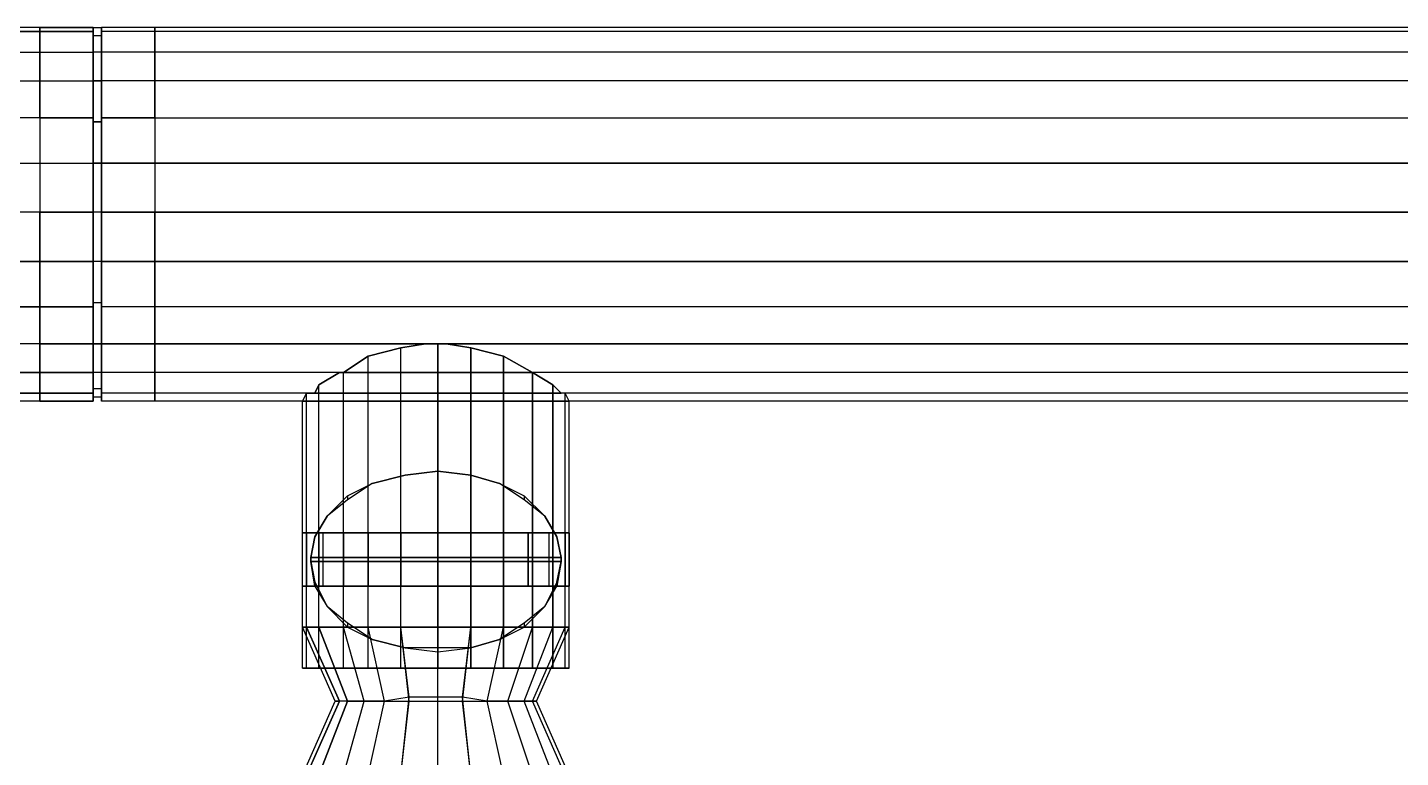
# Model space of a CAD drawing. Header units: metres. Extents: x 114 to 218, y 8 to 180.
# Drawn here: x 154.44 to 159.58, y 155.19 to 157.92 of the extents above; entities that cross this region are included whole.
import ezdxf

# ---------------------------------------------------------------- set-up
doc = ezdxf.new("R2010")
doc.units = ezdxf.units.M
doc.header["$MEASUREMENT"] = 0
for name, color, linetype in [('M-SA2S-Conn', 7, 'Continuous'), ('M-SA2S-Damp', 7, 'Continuous'), ('M-SA2S-Flex', 7, 'Continuous'), ('M-SA2S-Round', 7, 'Continuous')]:
    doc.layers.add(name, color=color, linetype=linetype)

msp = doc.modelspace()

# ---------------------------------------------------------------- linework, layer by layer
at = {"layer": 'M-SA2S-Conn', "color": 5, "true_color": 0x0000ff}
for points in [[(154.4838, 157.919), (154.4838, 157.9036), (154.6837, 157.9036)], [(154.4838, 157.9036), (154.4838, 157.919), (154.6837, 157.919)], [(154.4838, 157.919), (154.4838, 157.919)], [(154.6837, 157.9036), (154.6837, 157.8267), (154.6837, 157.7191), (154.6837, 157.5806), (154.6837, 157.4114), (154.6837, 157.2268), (154.6837, 157.0423), (154.6837, 156.8731), (154.6837, 156.7346), (154.6837, 156.627), (154.6837, 156.55), (154.6837, 156.5193), (154.6837, 156.55), (154.6837, 156.627), (154.6837, 156.7346), (154.6837, 156.8731), (154.6837, 157.0423), (154.6837, 157.2268), (154.6837, 157.4114), (154.6837, 157.5806), (154.6837, 157.7191), (154.6837, 157.8267), (154.6837, 157.9036), (154.6837, 157.919), (154.6837, 157.9036)], [(154.7145, 157.919), (154.7145, 157.8882), (154.6837, 157.8882), (154.6837, 157.919), (154.7145, 157.919)], [(154.6837, 157.919), (154.6837, 157.8882)], [(154.6837, 157.919), (154.6837, 157.919)], [(154.6837, 157.919), (154.6837, 157.919)], [(154.9144, 157.919), (154.9144, 157.9036), (154.7145, 157.9036), (154.7145, 157.919)], [(154.9144, 157.9036), (154.9144, 157.919), (154.7145, 157.919), (154.7145, 157.9036)], [(154.7145, 157.919), (154.7145, 157.8882), (154.7145, 157.8267), (154.7145, 157.7191), (154.7145, 157.5652), (154.7145, 157.4114), (154.7145, 157.2268), (154.7145, 157.0423), (154.7145, 156.8884), (154.7145, 156.7346), (154.7145, 156.627)], [(154.7145, 157.919), (154.7145, 157.919)], [(154.7145, 157.919), (154.7145, 157.919)], [(154.9144, 157.919), (154.9144, 157.919)], [(154.4838, 157.9036), (154.4838, 157.8267), (154.6837, 157.8267)], [(154.4838, 157.8267), (154.4838, 157.9036), (154.6837, 157.9036)], [(154.4838, 157.9036), (154.4838, 157.9036)], [(154.4838, 157.9036), (154.4838, 157.9036)], [(154.6837, 157.9036), (154.6837, 157.9036)], [(154.6837, 157.9036), (154.6837, 157.9036)], [(154.7145, 157.8882), (154.7145, 157.8267), (154.6837, 157.8267), (154.6837, 157.8882)], [(154.7145, 157.8882), (154.6837, 157.8882), (154.6837, 157.8267)], [(154.6837, 157.8882), (154.6837, 157.8882)], [(154.6837, 157.8882), (154.6837, 157.8882)], [(154.9144, 157.9036), (154.9144, 157.8267), (154.7145, 157.8267), (154.7145, 157.9036)], [(154.9144, 157.8267), (154.9144, 157.9036), (154.7145, 157.9036), (154.7145, 157.8267)], [(154.7145, 157.9036), (154.7145, 157.9036)], [(154.7145, 157.9036), (154.7145, 157.9036)], [(154.7145, 157.8882), (154.7145, 157.8882)], [(154.7145, 157.8882), (154.7145, 157.8882)], [(154.9144, 157.9036), (154.9144, 157.9036)], [(154.9144, 157.9036), (154.9144, 157.9036)], [(154.4838, 157.8267), (154.4838, 157.7191), (154.6837, 157.7191)], [(154.4838, 157.7191), (154.4838, 157.8267), (154.6837, 157.8267)], [(154.4838, 157.8267), (154.4838, 157.8267)], [(154.4838, 157.8267), (154.4838, 157.8267)], [(154.7145, 157.8267), (154.7145, 157.7191), (154.6837, 157.7191), (154.6837, 157.8267)], [(154.7145, 157.8267), (154.6837, 157.8267), (154.6837, 157.7191), (154.7145, 157.7191)], [(154.6837, 157.8267), (154.6837, 157.8267)], [(154.6837, 157.8267), (154.6837, 157.8267)], [(154.6837, 157.8267), (154.6837, 157.8267)], [(154.6837, 157.8267), (154.6837, 157.8267)], [(154.9144, 157.8267), (154.9144, 157.7191), (154.7145, 157.7191), (154.7145, 157.8267)], [(154.9144, 157.7191), (154.9144, 157.8267), (154.7145, 157.8267), (154.7145, 157.7191)], [(154.7145, 157.8267), (154.7145, 157.8267)], [(154.7145, 157.8267), (154.7145, 157.8267)], [(154.7145, 157.8267), (154.7145, 157.8267)], [(154.7145, 157.8267), (154.7145, 157.8267)], [(154.9144, 157.8267), (154.9144, 157.8267)], [(154.9144, 157.8267), (154.9144, 157.8267)], [(154.4838, 157.7191), (154.4838, 157.5806), (154.6837, 157.5806)], [(154.6837, 157.5806), (154.4838, 157.5806), (154.4838, 157.7191), (154.6837, 157.7191)], [(154.4838, 157.7191), (154.4838, 157.7191)], [(154.4838, 157.7191), (154.4838, 157.7191)], [(154.7145, 157.7191), (154.7145, 157.5652), (154.6837, 157.5652), (154.6837, 157.7191)], [(154.6837, 157.4114), (154.6837, 157.5652), (154.6837, 157.7191)], [(154.6837, 157.7191), (154.6837, 157.7191)], [(154.6837, 157.7191), (154.6837, 157.7191)], [(154.6837, 157.7191), (154.6837, 157.7191)], [(154.6837, 157.7191), (154.6837, 157.7191)], [(154.9144, 157.7191), (154.9144, 157.5806), (154.7145, 157.5806), (154.7145, 157.7191)], [(154.9144, 157.5806), (154.9144, 157.7191), (154.7145, 157.7191), (154.7145, 157.5806), (154.9144, 157.5806)], [(154.7145, 157.7191), (154.7145, 157.7191)], [(154.7145, 157.7191), (154.7145, 157.7191)], [(154.7145, 157.7191), (154.7145, 157.7191)], [(154.7145, 157.7191), (154.7145, 157.7191)], [(154.9144, 157.7191), (154.9144, 157.7191)], [(154.9144, 157.7191), (154.9144, 157.7191)], [(154.4838, 157.5806), (154.4838, 157.4114), (154.4838, 157.2268)], [(154.4838, 157.5806), (154.4838, 157.4114), (154.6837, 157.4114)], [(154.4838, 157.5806), (154.4838, 157.5806)], [(154.4838, 157.5806), (154.4838, 157.5806)], [(154.6837, 157.5806), (154.6837, 157.5806)], [(154.6837, 157.5806), (154.6837, 157.5806)], [(154.6837, 157.4114), (154.6837, 157.5652)], [(154.6837, 157.5652), (154.7145, 157.5652)], [(154.6837, 157.5652), (154.6837, 157.5652)], [(154.6837, 157.5652), (154.6837, 157.5652)], [(154.9144, 157.5806), (154.9144, 157.4114), (154.7145, 157.4114), (154.7145, 157.5806)], [(154.7145, 157.0423), (154.7145, 157.2268), (154.7145, 157.4114), (154.7145, 157.5806)], [(154.7145, 157.5806), (154.7145, 157.5806)], [(154.7145, 157.5806), (154.7145, 157.5806)], [(154.7145, 157.5652), (154.7145, 157.4114)], [(154.7145, 157.5652), (154.7145, 157.5652)], [(154.7145, 157.5652), (154.7145, 157.5652)], [(154.9144, 157.5806), (154.9144, 157.4114), (154.9144, 157.2268)], [(154.9144, 157.5806), (154.9144, 157.5806)], [(154.9144, 157.5806), (154.9144, 157.5806)], [(154.4838, 157.4114), (154.6837, 157.4114)], [(154.4838, 157.4114), (154.4838, 157.2268), (154.6837, 157.2268)], [(154.4838, 157.4114), (154.4838, 157.4114)], [(154.4838, 157.4114), (154.4838, 157.4114)], [(154.7145, 157.4114), (154.7145, 157.2268), (154.6837, 157.2268), (154.6837, 157.4114), (154.7145, 157.4114)], [(154.7145, 157.4114), (154.6837, 157.4114), (154.6837, 157.2268)], [(154.6837, 157.4114), (154.6837, 157.4114)], [(154.6837, 157.4114), (154.6837, 157.4114)], [(154.6837, 157.4114), (154.6837, 157.4114)], [(154.6837, 157.4114), (154.6837, 157.4114)], [(154.9144, 157.4114), (154.7145, 157.4114)], [(154.9144, 157.4114), (154.9144, 157.2268), (154.7145, 157.2268), (154.7145, 157.4114)], [(154.7145, 157.4114), (154.7145, 157.4114)], [(154.7145, 157.4114), (154.7145, 157.4114)], [(154.7145, 157.4114), (154.7145, 157.4114)], [(154.7145, 157.4114), (154.7145, 157.4114)], [(154.9144, 157.4114), (154.9144, 157.4114)], [(154.9144, 157.4114), (154.9144, 157.4114)], [(154.4838, 157.0423), (154.4838, 157.2268), (154.6837, 157.2268)], [(154.4838, 157.2268), (154.4838, 157.0423), (154.6837, 157.0423)], [(154.4838, 157.2268), (154.4838, 157.2268)], [(154.4838, 157.2268), (154.4838, 157.2268)], [(154.7145, 157.2268), (154.7145, 157.0423), (154.6837, 157.0423), (154.6837, 157.2268)], [(154.7145, 157.2268), (154.6837, 157.2268), (154.6837, 157.0423)], [(154.6837, 157.2268), (154.6837, 157.2268)], [(154.6837, 157.2268), (154.6837, 157.2268)], [(154.6837, 157.2268), (154.6837, 157.2268)], [(154.6837, 157.2268), (154.6837, 157.2268)], [(154.9144, 157.0423), (154.9144, 157.2268), (154.7145, 157.2268)], [(154.9144, 157.2268), (154.9144, 157.0423), (154.7145, 157.0423), (154.7145, 157.2268)], [(154.7145, 157.2268), (154.7145, 157.2268)], [(154.7145, 157.2268), (154.7145, 157.2268)], [(154.7145, 157.2268), (154.7145, 157.2268)], [(154.7145, 157.2268), (154.7145, 157.2268)], [(154.9144, 157.2268), (154.9144, 157.2268)], [(154.9144, 157.2268), (154.9144, 157.2268)], [(154.4838, 156.8731), (154.4838, 157.0423), (154.6837, 157.0423)], [(154.4838, 157.0423), (154.4838, 156.8731), (154.6837, 156.8731)], [(154.4838, 157.0423), (154.4838, 157.0423)], [(154.4838, 157.0423), (154.4838, 157.0423)], [(154.7145, 157.0423), (154.7145, 156.8884), (154.6837, 156.8884), (154.6837, 157.0423)], [(154.7145, 157.0423), (154.6837, 157.0423), (154.6837, 156.8884)], [(154.6837, 157.0423), (154.6837, 157.0423)], [(154.6837, 157.0423), (154.6837, 157.0423)], [(154.6837, 157.0423), (154.6837, 157.0423)], [(154.6837, 157.0423), (154.6837, 157.0423)], [(154.9144, 156.8731), (154.9144, 157.0423), (154.7145, 157.0423), (154.7145, 156.8731)], [(154.9144, 157.0423), (154.9144, 156.8731), (154.7145, 156.8731), (154.7145, 157.0423)], [(154.7145, 157.0423), (154.7145, 157.0423)], [(154.7145, 157.0423), (154.7145, 157.0423)], [(154.7145, 157.0423), (154.7145, 157.0423)], [(154.7145, 157.0423), (154.7145, 157.0423)], [(154.9144, 157.0423), (154.9144, 157.0423)], [(154.9144, 157.0423), (154.9144, 157.0423)], [(154.6837, 156.7346), (154.6837, 156.8884)], [(154.7145, 156.8884), (154.6837, 156.8884), (154.6837, 156.7346)], [(154.6837, 156.8884), (154.6837, 156.8884)], [(154.6837, 156.8884), (154.6837, 156.8884)], [(154.7145, 156.8884), (154.7145, 156.7346)], [(154.7145, 156.8884), (154.7145, 156.8884)], [(154.7145, 156.8884), (154.7145, 156.8884)], [(154.4838, 156.7346), (154.4838, 156.8731), (154.6837, 156.8731)], [(154.4838, 156.8731), (154.4838, 156.7346), (154.6837, 156.7346)], [(154.4838, 156.8731), (154.4838, 156.8731)], [(154.4838, 156.8731), (154.4838, 156.8731)], [(154.6837, 156.8731), (154.6837, 156.8731)], [(154.6837, 156.8731), (154.6837, 156.8731)], [(154.9144, 156.7346), (154.9144, 156.8731), (154.7145, 156.8731), (154.7145, 156.7346)], [(154.9144, 156.8731), (154.9144, 156.7346), (154.7145, 156.7346), (154.7145, 156.8731)], [(154.7145, 156.8731), (154.7145, 156.8731)], [(154.7145, 156.8731), (154.7145, 156.8731)], [(154.9144, 156.8731), (154.9144, 156.8731)], [(154.9144, 156.8731), (154.9144, 156.8731)], [(154.4838, 156.627), (154.4838, 156.7346), (154.6837, 156.7346)], [(154.4838, 156.7346), (154.4838, 156.627), (154.6837, 156.627)], [(154.4838, 156.7346), (154.4838, 156.7346)], [(154.4838, 156.7346), (154.4838, 156.7346)], [(154.7145, 156.7346), (154.7145, 156.627), (154.6837, 156.627), (154.6837, 156.7346), (154.7145, 156.7346)], [(154.7145, 156.7346), (154.6837, 156.7346), (154.6837, 156.627)], [(154.6837, 156.7346), (154.6837, 156.7346)], [(154.6837, 156.7346), (154.6837, 156.7346)], [(154.6837, 156.7346), (154.6837, 156.7346)], [(154.6837, 156.7346), (154.6837, 156.7346)], [(154.9144, 156.627), (154.9144, 156.7346), (154.7145, 156.7346), (154.7145, 156.627)], [(154.9144, 156.7346), (154.9144, 156.627), (154.7145, 156.627), (154.7145, 156.7346)], [(154.7145, 156.7346), (154.7145, 156.7346)], [(154.7145, 156.7346), (154.7145, 156.7346)], [(154.7145, 156.7346), (154.7145, 156.7346)], [(154.7145, 156.7346), (154.7145, 156.7346)], [(154.9144, 156.7346), (154.9144, 156.7346)], [(154.9144, 156.7346), (154.9144, 156.7346)], [(154.4838, 156.55), (154.4838, 156.627), (154.6837, 156.627)], [(154.4838, 156.627), (154.4838, 156.55), (154.6837, 156.55)], [(154.4838, 156.627), (154.4838, 156.627)], [(154.4838, 156.627), (154.4838, 156.627)], [(154.7145, 156.627), (154.7145, 156.5654), (154.6837, 156.5654), (154.6837, 156.627)], [(154.7145, 156.5654), (154.7145, 156.627), (154.6837, 156.627), (154.6837, 156.5654)], [(154.6837, 156.627), (154.6837, 156.627)], [(154.6837, 156.627), (154.6837, 156.627)], [(154.6837, 156.627), (154.6837, 156.627)], [(154.6837, 156.627), (154.6837, 156.627)], [(154.9144, 156.55), (154.9144, 156.627), (154.7145, 156.627), (154.7145, 156.55)], [(154.9144, 156.627), (154.9144, 156.55), (154.7145, 156.55), (154.7145, 156.627)], [(154.7145, 156.627), (154.7145, 156.627)], [(154.7145, 156.627), (154.7145, 156.627)], [(154.7145, 156.627), (154.7145, 156.627)], [(154.7145, 156.627), (154.7145, 156.627)], [(154.9144, 156.627), (154.9144, 156.627)], [(154.9144, 156.627), (154.9144, 156.627)], [(154.4838, 156.5193), (154.4838, 156.55), (154.6837, 156.55)], [(154.4838, 156.55), (154.4838, 156.5193), (154.6837, 156.5193)], [(154.4838, 156.55), (154.4838, 156.55)], [(154.4838, 156.55), (154.4838, 156.55)], [(154.4838, 156.5193), (154.4838, 156.5193)], [(154.7145, 156.5654), (154.7145, 156.5347), (154.6837, 156.5347), (154.6837, 156.5654)], [(154.7145, 156.5347), (154.7145, 156.5654), (154.6837, 156.5654), (154.6837, 156.5347)], [(154.6837, 156.5654), (154.6837, 156.5654)], [(154.6837, 156.5654), (154.6837, 156.5654)], [(154.6837, 156.55), (154.6837, 156.55)], [(154.6837, 156.55), (154.6837, 156.55)], [(154.6837, 156.5347), (154.6837, 156.5347)], [(154.6837, 156.5193), (154.6837, 156.5193)], [(154.7145, 156.5654), (154.7145, 156.5654)], [(154.7145, 156.5654), (154.7145, 156.5654)], [(154.9144, 156.5193), (154.9144, 156.55), (154.7145, 156.55), (154.7145, 156.5193)], [(154.9144, 156.55), (154.9144, 156.5193), (154.7145, 156.5193), (154.7145, 156.55)], [(154.7145, 156.55), (154.7145, 156.55)], [(154.7145, 156.55), (154.7145, 156.55)], [(154.7145, 156.5347), (154.7145, 156.5347)], [(154.7145, 156.5193), (154.7145, 156.5193)], [(154.9144, 156.55), (154.9144, 156.55)], [(154.9144, 156.55), (154.9144, 156.55)], [(154.9144, 156.5193), (154.9144, 156.5193)]]:
    msp.add_lwpolyline(points, dxfattribs=at)
at = {"layer": 'M-SA2S-Damp', "color": 1, "true_color": 0xff0000}
for points in [[(155.8527, 156.2424), (155.7297, 156.2116), (155.6374, 156.1501), (155.5605, 156.0886), (155.6374, 156.1655), (155.7297, 156.2116), (155.8527, 156.2424), (155.9758, 156.2578), (156.0988, 156.2424), (156.2065, 156.2116), (156.2988, 156.1655), (156.3757, 156.0886), (156.2988, 156.1501), (156.2065, 156.2116), (156.0988, 156.2424), (155.9758, 156.2578), (155.8527, 156.2424)], [(155.7297, 156.2116), (155.7297, 156.2116)], [(155.7297, 156.2116), (155.7297, 156.2116)], [(155.8527, 156.2424), (155.8527, 156.2424)], [(155.8527, 156.2424), (155.8527, 156.2424)], [(155.9758, 156.2578), (155.9758, 156.2578)], [(155.9758, 156.2578), (155.9758, 156.2578)], [(156.0988, 156.2424), (156.0988, 156.2424)], [(156.0988, 156.2424), (156.0988, 156.2424)], [(156.2065, 156.2116), (156.2065, 156.2116)], [(156.2065, 156.2116), (156.2065, 156.2116)], [(155.6374, 156.1655), (155.6374, 156.1501)], [(155.6374, 156.1655), (155.6374, 156.1655)], [(156.2988, 156.1655), (156.2988, 156.1501)], [(156.2988, 156.1655), (156.2988, 156.1655)], [(155.6374, 156.1501), (155.6374, 156.1501)], [(156.2988, 156.1501), (156.2988, 156.1501)], [(155.5143, 156.0117), (155.5605, 156.0886), (155.5143, 156.0117)], [(155.5605, 156.0886), (155.5605, 156.0886)], [(156.3757, 156.0886), (156.4219, 156.0117), (156.3757, 156.0886)], [(156.3757, 156.0886), (156.3757, 156.0886)], [(155.4836, 156.0271), (155.4682, 156.0271), (155.4836, 156.0271), (155.5297, 156.0271)], [(155.4836, 156.0271), (155.4682, 156.0271), (155.4836, 156.0271)], [(155.4682, 155.8271), (155.4682, 156.0271)], [(155.4682, 155.8271), (155.4682, 156.0271)], [(155.4682, 156.0271), (155.4682, 156.0271)], [(155.4682, 156.0271), (155.4682, 156.0271)], [(155.5451, 155.8271), (155.4836, 155.8271), (155.4836, 156.0271), (155.5451, 156.0271)], [(155.5451, 155.8271), (155.5451, 156.0271), (155.4836, 156.0271), (155.4836, 155.8271), (155.5451, 155.8271)], [(155.5297, 156.0271), (155.5297, 155.8271), (155.4836, 155.8271), (155.4836, 156.0271), (155.5297, 156.0271)], [(155.4836, 156.0271), (155.4836, 155.8271)], [(155.4836, 156.0271), (155.4836, 156.0271)], [(155.4836, 156.0271), (155.4836, 156.0271)], [(155.4836, 156.0271), (155.4836, 156.0271)], [(155.4836, 156.0271), (155.4836, 156.0271)], [(155.5143, 156.0117), (155.4989, 155.9348), (155.5143, 156.0117)], [(156.4372, 155.9348), (156.4219, 156.0117), (156.4372, 155.9348), (155.4989, 155.9348)], [(155.5143, 156.0117), (155.5143, 156.0117)], [(155.5297, 156.0271), (155.622, 156.0271), (155.622, 155.8271), (155.5297, 155.8271)], [(155.5297, 156.0271), (155.5297, 155.8271), (155.622, 155.8271), (155.622, 156.0271), (155.5297, 156.0271)], [(155.5297, 156.0271), (155.5297, 156.0271)], [(155.5297, 156.0271), (155.5297, 156.0271)], [(155.5451, 155.8271), (155.5451, 156.0271), (155.622, 156.0271), (155.622, 155.8271), (155.5451, 155.8271)], [(155.5451, 155.8271), (155.622, 155.8271), (155.622, 156.0271), (155.5451, 156.0271)], [(155.5451, 156.0271), (155.5451, 156.0271)], [(155.5451, 156.0271), (155.5451, 156.0271)], [(156.3296, 156.0271), (156.2219, 156.0271), (156.0988, 156.0271), (155.9758, 156.0271), (155.8373, 156.0271), (155.7143, 156.0271), (155.622, 156.0271)], [(155.622, 156.0271), (155.7143, 156.0271), (155.8373, 156.0271), (155.9758, 156.0271), (156.0988, 156.0271), (156.2219, 156.0271), (156.3296, 156.0271)], [(155.8373, 156.0271), (155.7143, 156.0271), (155.622, 156.0271)], [(155.622, 156.0271), (155.7143, 156.0271), (155.8373, 156.0271), (155.9758, 156.0271), (156.0988, 156.0271), (156.2219, 156.0271), (156.3142, 156.0271)], [(155.622, 156.0271), (155.622, 156.0271)], [(155.622, 156.0271), (155.622, 156.0271)], [(155.622, 156.0271), (155.622, 156.0271)], [(155.622, 156.0271), (155.622, 156.0271)], [(155.7143, 155.8271), (155.7143, 156.0271)], [(155.7143, 155.8271), (155.7143, 156.0271)], [(155.7143, 156.0271), (155.7143, 155.8271)], [(155.7143, 156.0271), (155.7143, 155.8271)], [(155.7143, 156.0271), (155.7143, 156.0271)], [(155.7143, 156.0271), (155.7143, 156.0271)], [(155.7143, 156.0271), (155.7143, 156.0271)], [(155.7143, 156.0271), (155.7143, 156.0271)], [(156.3142, 156.0271), (156.2219, 156.0271), (156.0988, 156.0271), (155.9758, 156.0271), (155.8373, 156.0271)], [(155.8373, 155.8271), (155.8373, 156.0271)], [(155.8373, 155.8271), (155.8373, 156.0271)], [(155.8373, 156.0271), (155.8373, 155.8271)], [(155.8373, 156.0271), (155.8373, 155.8271)], [(155.8373, 156.0271), (155.8373, 156.0271)], [(155.8373, 156.0271), (155.8373, 156.0271)], [(155.8373, 156.0271), (155.8373, 156.0271)], [(155.8373, 156.0271), (155.8373, 156.0271)], [(155.9758, 156.0271), (155.9758, 155.8271)], [(155.9758, 155.8271), (155.9758, 156.0271)], [(155.9758, 156.0271), (155.9758, 155.8271)], [(155.9758, 156.0271), (155.9758, 155.8271)], [(155.9758, 156.0271), (155.9758, 156.0271)], [(155.9758, 156.0271), (155.9758, 156.0271)], [(155.9758, 156.0271), (155.9758, 156.0271)], [(155.9758, 156.0271), (155.9758, 156.0271)], [(156.0988, 156.0271), (156.0988, 155.8271)], [(156.0988, 156.0271), (156.0988, 155.8271)], [(156.0988, 156.0271), (156.0988, 155.8271)], [(156.0988, 156.0271), (156.0988, 155.8271)], [(156.0988, 156.0271), (156.0988, 156.0271)], [(156.0988, 156.0271), (156.0988, 156.0271)], [(156.0988, 156.0271), (156.0988, 156.0271)], [(156.0988, 156.0271), (156.0988, 156.0271)], [(156.2219, 156.0271), (156.2219, 155.8271)], [(156.2219, 156.0271), (156.2219, 155.8271)], [(156.2219, 156.0271), (156.2219, 155.8271)], [(156.2219, 156.0271), (156.2219, 155.8271)], [(156.2219, 156.0271), (156.2219, 156.0271)], [(156.2219, 156.0271), (156.2219, 156.0271)], [(156.2219, 156.0271), (156.2219, 156.0271)], [(156.2219, 156.0271), (156.2219, 156.0271)], [(156.3142, 155.8271), (156.3142, 156.0271), (156.3911, 156.0271), (156.3911, 155.8271), (156.3142, 155.8271)], [(156.3911, 156.0271), (156.3142, 156.0271), (156.3142, 155.8271), (156.3911, 155.8271)], [(156.3142, 156.0271), (156.3142, 156.0271)], [(156.3142, 156.0271), (156.3142, 156.0271)], [(156.4065, 156.0271), (156.4065, 155.8271), (156.3296, 155.8271), (156.3296, 156.0271), (156.4065, 156.0271)], [(156.3296, 156.0271), (156.4065, 156.0271), (156.4526, 156.0271), (156.4526, 155.8271), (156.4065, 155.8271), (156.4065, 156.0271), (156.4526, 156.0271), (156.4526, 155.8271), (156.4065, 155.8271), (156.3296, 155.8271), (156.3296, 156.0271)], [(156.3296, 156.0271), (156.3296, 156.0271)], [(156.3296, 156.0271), (156.3296, 156.0271)], [(156.3911, 156.0271), (156.4526, 156.0271), (156.4526, 155.8271), (156.3911, 155.8271)], [(156.4526, 155.8271), (156.4526, 156.0271), (156.3911, 156.0271), (156.3911, 155.8271), (156.4526, 155.8271)], [(156.3911, 156.0271), (156.3911, 156.0271)], [(156.3911, 156.0271), (156.3911, 156.0271)], [(156.4065, 156.0271), (156.4065, 156.0271)], [(156.4065, 156.0271), (156.4065, 156.0271)], [(156.4219, 156.0117), (156.4219, 156.0117)], [(156.4219, 156.0117), (156.4219, 156.0117)], [(156.468, 156.0271), (156.4526, 156.0271)], [(156.4526, 156.0271), (156.468, 156.0271)], [(156.4526, 156.0271), (156.468, 156.0271), (156.4526, 156.0271)], [(156.4526, 156.0271), (156.4526, 156.0271)], [(156.4526, 156.0271), (156.4526, 156.0271)], [(156.4526, 156.0271), (156.4526, 156.0271)], [(156.4526, 156.0271), (156.4526, 156.0271)], [(156.468, 156.0271), (156.468, 155.8271)], [(156.468, 156.0271), (156.468, 155.8271)], [(156.468, 156.0271), (156.468, 156.0271)], [(156.468, 156.0271), (156.468, 156.0271)], [(155.4989, 155.9348), (156.4372, 155.9348)], [(155.4989, 155.9194), (155.5143, 155.8425), (155.5143, 155.8271), (155.4989, 155.9194), (156.4372, 155.9194), (156.4372, 155.9348), (155.4989, 155.9348)], [(155.4989, 155.9348), (155.4989, 155.9348), (155.4989, 155.9194)], [(155.4989, 155.9348), (155.4989, 155.9348), (156.4372, 155.9348), (155.4989, 155.9348), (156.4372, 155.9348)], [(155.4989, 155.9348), (156.4372, 155.9348), (155.4989, 155.9348), (156.4372, 155.9348), (156.4372, 155.9194), (155.4989, 155.9194), (155.4989, 155.9348)], [(155.4989, 155.9348), (155.4989, 155.9348)], [(155.4989, 155.9348), (155.4989, 155.9348)], [(155.4989, 155.9348), (155.4989, 155.9348)], [(155.4989, 155.9348), (155.4989, 155.9348)], [(155.4989, 155.9348), (155.4989, 155.9348)], [(155.4989, 155.9348), (155.4989, 155.9348)], [(155.4989, 155.9348), (155.4989, 155.9348)], [(156.4372, 155.9194), (155.4989, 155.9194)], [(155.4989, 155.9194), (156.4372, 155.9194), (155.4989, 155.9194)], [(156.4372, 155.9194), (156.4372, 155.9194), (155.4989, 155.9194), (155.4989, 155.9194)], [(155.4989, 155.9194), (156.4372, 155.9194), (155.4989, 155.9194), (156.4372, 155.9194), (155.4989, 155.9194), (156.4372, 155.9194)], [(155.4989, 155.9194), (155.4989, 155.9194)], [(155.4989, 155.9194), (155.4989, 155.9194)], [(155.4989, 155.9194), (155.4989, 155.9194)], [(155.4989, 155.9194), (155.4989, 155.9194)], [(155.4989, 155.9194), (155.4989, 155.9194)], [(155.4989, 155.9194), (155.4989, 155.9194)], [(155.4989, 155.9194), (155.4989, 155.9194)], [(156.4219, 155.8271), (156.4219, 155.8425), (156.4372, 155.9194), (156.4219, 155.8271)], [(156.4372, 155.9348), (156.4372, 155.9348)], [(156.4372, 155.9348), (156.4372, 155.9348)], [(156.4372, 155.9348), (156.4372, 155.9348)], [(156.4372, 155.9348), (156.4372, 155.9348)], [(156.4372, 155.9348), (156.4372, 155.9348)], [(156.4372, 155.9348), (156.4372, 155.9348)], [(156.4372, 155.9348), (156.4372, 155.9348)], [(156.4372, 155.9348), (156.4372, 155.9348)], [(156.4372, 155.9348), (156.4372, 155.9348)], [(156.4372, 155.9348), (156.4372, 155.9348)], [(156.4372, 155.9194), (156.4372, 155.9194)], [(156.4372, 155.9194), (156.4372, 155.9194)], [(156.4372, 155.9194), (156.4372, 155.9194)], [(156.4372, 155.9194), (156.4372, 155.9194)], [(156.4372, 155.9194), (156.4372, 155.9194)], [(156.4372, 155.9194), (156.4372, 155.9194)], [(156.4372, 155.9194), (156.4372, 155.9194)], [(155.5297, 155.8271), (155.4836, 155.8271), (155.4682, 155.8271), (155.4836, 155.8271)], [(155.4836, 155.8271), (155.4682, 155.8271), (155.4836, 155.8271)], [(155.4682, 155.8271), (155.4682, 155.8271)], [(155.4682, 155.8271), (155.4682, 155.8271)], [(155.4836, 155.8271), (155.4836, 155.8271)], [(155.4836, 155.8271), (155.4836, 155.8271)], [(155.4836, 155.8271), (155.4836, 155.8271)], [(155.4836, 155.8271), (155.4836, 155.8271)], [(155.5143, 155.8425), (155.5605, 155.7502)], [(155.5143, 155.8425), (155.5143, 155.8425)], [(155.5143, 155.8271), (155.5605, 155.7502), (155.6374, 155.6733), (155.7297, 155.6271), (155.8527, 155.5964), (155.9758, 155.581), (156.0988, 155.5964), (156.2065, 155.6271), (156.2988, 155.6733), (156.3757, 155.7502), (156.4219, 155.8271)], [(155.5143, 155.8271), (155.5143, 155.8271)], [(155.5297, 155.8271), (155.5297, 155.8271)], [(155.5297, 155.8271), (155.5297, 155.8271)], [(155.5451, 155.8271), (155.5451, 155.8271)], [(155.5451, 155.8271), (155.5451, 155.8271)], [(156.4219, 155.8425), (156.3757, 155.7502), (156.2988, 155.6887), (156.2065, 155.6271), (156.0988, 155.5964), (155.9758, 155.5964), (155.8527, 155.5964), (155.7297, 155.6271), (155.6374, 155.6887), (155.5605, 155.7502)], [(156.3296, 155.8271), (156.2219, 155.8271), (156.0988, 155.8271), (155.9758, 155.8271), (155.8373, 155.8271), (155.7143, 155.8271), (155.622, 155.8271)], [(156.3142, 155.8271), (156.2219, 155.8271), (156.0988, 155.8271), (155.9758, 155.8271), (155.8373, 155.8271), (155.7143, 155.8271), (155.622, 155.8271), (155.7143, 155.8271), (155.8373, 155.8271), (155.9758, 155.8271)], [(156.3142, 155.8271), (156.2219, 155.8271), (156.0988, 155.8271), (155.9758, 155.8271), (155.8373, 155.8271), (155.7143, 155.8271), (155.622, 155.8271)], [(155.622, 155.8271), (155.622, 155.8271)], [(155.622, 155.8271), (155.622, 155.8271)], [(155.622, 155.8271), (155.622, 155.8271)], [(155.622, 155.8271), (155.622, 155.8271)], [(155.7143, 155.8271), (155.7143, 155.8271)], [(155.7143, 155.8271), (155.7143, 155.8271)], [(155.7143, 155.8271), (155.7143, 155.8271)], [(155.7143, 155.8271), (155.7143, 155.8271)], [(155.8373, 155.8271), (155.8373, 155.8271)], [(155.8373, 155.8271), (155.8373, 155.8271)], [(155.8373, 155.8271), (155.8373, 155.8271)], [(155.8373, 155.8271), (155.8373, 155.8271)], [(155.9758, 155.8271), (156.0988, 155.8271), (156.2219, 155.8271), (156.3296, 155.8271)], [(155.9758, 155.8271), (155.9758, 155.8271)], [(155.9758, 155.8271), (155.9758, 155.8271)], [(155.9758, 155.8271), (155.9758, 155.8271)], [(155.9758, 155.8271), (155.9758, 155.8271)], [(156.0988, 155.8271), (156.0988, 155.8271)], [(156.0988, 155.8271), (156.0988, 155.8271)], [(156.0988, 155.8271), (156.0988, 155.8271)], [(156.0988, 155.8271), (156.0988, 155.8271)], [(156.2219, 155.8271), (156.2219, 155.8271)], [(156.2219, 155.8271), (156.2219, 155.8271)], [(156.2219, 155.8271), (156.2219, 155.8271)], [(156.2219, 155.8271), (156.2219, 155.8271)], [(156.3142, 155.8271), (156.3142, 155.8271)], [(156.3142, 155.8271), (156.3142, 155.8271)], [(156.3296, 155.8271), (156.3296, 155.8271)], [(156.3296, 155.8271), (156.3296, 155.8271)], [(156.3911, 155.8271), (156.3911, 155.8271)], [(156.3911, 155.8271), (156.3911, 155.8271)], [(156.4065, 155.8271), (156.4065, 155.8271)], [(156.4065, 155.8271), (156.4065, 155.8271)], [(156.4219, 155.8425), (156.4219, 155.8425)], [(156.4219, 155.8271), (156.4219, 155.8271)], [(156.4526, 155.8271), (156.468, 155.8271), (156.4526, 155.8271)], [(156.4526, 155.8271), (156.468, 155.8271), (156.4526, 155.8271)], [(156.4526, 155.8271), (156.4526, 155.8271)], [(156.4526, 155.8271), (156.4526, 155.8271)], [(156.4526, 155.8271), (156.4526, 155.8271)], [(156.4526, 155.8271), (156.4526, 155.8271)], [(156.468, 155.8271), (156.468, 155.8271)], [(156.468, 155.8271), (156.468, 155.8271)], [(155.5605, 155.7502), (155.5605, 155.7502)], [(156.3757, 155.7502), (156.3757, 155.7502)], [(155.6374, 155.6887), (155.6374, 155.6733)], [(155.6374, 155.6887), (155.6374, 155.6887)], [(155.6374, 155.6733), (155.6374, 155.6733)], [(156.2988, 155.6887), (156.2988, 155.6733)], [(156.2988, 155.6887), (156.2988, 155.6887)], [(156.2988, 155.6733), (156.2988, 155.6733)], [(155.7297, 155.6271), (155.7297, 155.6271)], [(155.7297, 155.6271), (155.7297, 155.6271)], [(155.8527, 155.5964), (155.8527, 155.5964)], [(155.8527, 155.5964), (155.8527, 155.5964)], [(155.9758, 155.5964), (155.9758, 155.581)], [(155.9758, 155.5964), (155.9758, 155.5964)], [(156.0988, 155.5964), (156.0988, 155.5964)], [(156.0988, 155.5964), (156.0988, 155.5964)], [(156.2065, 155.6271), (156.2065, 155.6271)], [(156.2065, 155.6271), (156.2065, 155.6271)], [(155.9758, 155.581), (155.9758, 155.581)]]:
    msp.add_lwpolyline(points, dxfattribs=at)
at = {"layer": 'M-SA2S-Flex', "color": 5, "true_color": 0x0000ff}
for points in [[(155.5297, 155.6733), (155.6374, 155.3964), (155.6066, 155.3964), (155.4836, 155.1195), (155.4682, 155.1195), (155.5912, 155.3964), (155.6066, 155.3964), (155.4836, 155.6733)], [(155.4836, 155.6733), (155.6066, 155.3964), (155.5912, 155.3964), (155.4682, 155.6733)], [(155.9758, 155.6733), (156.0988, 155.6733), (156.2219, 155.6733), (156.3296, 155.6733), (156.4065, 155.6733), (156.4526, 155.6733), (156.468, 155.6733), (156.4526, 155.6733), (156.4065, 155.6733), (156.3296, 155.6733), (156.2219, 155.6733), (156.0988, 155.6733), (155.9758, 155.6733), (155.8373, 155.6733), (155.7143, 155.6733), (155.622, 155.6733), (155.5297, 155.6733), (155.4836, 155.6733), (155.4682, 155.6733), (155.4836, 155.6733), (155.5297, 155.6733), (155.622, 155.6733), (155.7143, 155.6733), (155.8373, 155.6733), (155.9758, 155.6733)], [(155.4682, 155.6733), (155.4682, 155.6733)], [(155.4836, 155.6733), (155.4836, 155.6733)], [(155.4836, 155.6733), (155.4836, 155.6733)], [(155.6989, 155.3964), (155.6374, 155.3964), (155.5297, 155.6733)], [(155.5297, 155.6733), (155.5297, 155.6733)], [(155.5297, 155.6733), (155.5297, 155.6733)], [(155.6374, 155.3964), (155.6989, 155.3964), (155.622, 155.6733)], [(155.7758, 155.3964), (155.6989, 155.3964), (155.622, 155.6733)], [(155.622, 155.6733), (155.622, 155.6733)], [(155.622, 155.6733), (155.622, 155.6733)], [(155.6989, 155.3964), (155.7758, 155.3964), (155.7143, 155.6733)], [(155.8681, 155.4118), (155.7758, 155.3964), (155.7143, 155.6733)], [(155.7143, 155.6733), (155.7143, 155.6733)], [(155.7143, 155.6733), (155.7143, 155.6733)], [(155.7758, 155.3964), (155.8681, 155.3964), (155.8373, 155.6733)], [(155.9758, 155.4118), (155.8681, 155.4118), (155.8373, 155.6733)], [(155.8373, 155.6733), (155.8373, 155.6733)], [(155.8373, 155.6733), (155.8373, 155.6733)], [(155.8681, 155.3964), (155.9758, 155.3964), (155.9758, 155.6733)], [(155.9758, 155.3964), (156.0681, 155.3964), (156.0988, 155.6733)], [(156.0681, 155.4118), (155.9758, 155.4118), (155.9758, 155.6733)], [(155.9758, 155.6733), (155.9758, 155.6733)], [(155.9758, 155.6733), (155.9758, 155.6733)], [(156.0681, 155.3964), (156.1604, 155.3964), (156.2219, 155.6733)], [(156.1604, 155.3964), (156.0681, 155.4118), (156.0988, 155.6733)], [(156.0988, 155.6733), (156.0988, 155.6733)], [(156.0988, 155.6733), (156.0988, 155.6733)], [(156.1604, 155.3964), (156.2373, 155.3964), (156.3296, 155.6733)], [(156.2373, 155.3964), (156.1604, 155.3964), (156.2219, 155.6733)], [(156.2219, 155.6733), (156.2219, 155.6733)], [(156.2219, 155.6733), (156.2219, 155.6733)], [(156.2373, 155.3964), (156.2988, 155.3964), (156.4065, 155.6733)], [(156.2988, 155.3964), (156.2373, 155.3964), (156.3296, 155.6733)], [(156.2988, 155.3964), (156.3296, 155.3964), (156.4526, 155.6733)], [(156.3296, 155.3964), (156.2988, 155.3964), (156.4065, 155.6733)], [(156.3296, 155.3964), (156.345, 155.3964), (156.468, 155.6733)], [(156.345, 155.3964), (156.3296, 155.3964), (156.4526, 155.6733)], [(156.3296, 155.6733), (156.3296, 155.6733)], [(156.3296, 155.6733), (156.3296, 155.6733)], [(156.4065, 155.6733), (156.4065, 155.6733)], [(156.4065, 155.6733), (156.4065, 155.6733)], [(156.4526, 155.6733), (156.4526, 155.6733)], [(156.4526, 155.6733), (156.4526, 155.6733)], [(156.468, 155.6733), (156.468, 155.6733)], [(155.6374, 155.3964), (155.5297, 155.1195), (155.4836, 155.1195), (155.6066, 154.8273), (155.5912, 154.8273), (155.4682, 155.1195), (155.4836, 155.1195), (155.6066, 155.3964)], [(155.5297, 155.1195), (155.622, 155.1195), (155.6989, 155.3964)], [(155.622, 155.1195), (155.5297, 155.1195), (155.6374, 155.3964)], [(155.5912, 155.3964), (155.5912, 155.3964)], [(155.6374, 155.3964), (155.6066, 155.3964)], [(155.6066, 155.3964), (155.6066, 155.3964)], [(155.6066, 155.3964), (155.6066, 155.3964)], [(155.622, 155.1195), (155.7143, 155.1195), (155.7758, 155.3964)], [(155.7143, 155.1195), (155.622, 155.1195), (155.6989, 155.3964)], [(155.6374, 155.3964), (155.6374, 155.3964)], [(155.6374, 155.3964), (155.6374, 155.3964)], [(155.6989, 155.3964), (155.6989, 155.3964)], [(155.6989, 155.3964), (155.6989, 155.3964)], [(155.7143, 155.1195), (155.8373, 155.1195), (155.8681, 155.3964)], [(155.8373, 155.1195), (155.7143, 155.1195), (155.7758, 155.3964)], [(155.7758, 155.3964), (155.7758, 155.3964)], [(155.7758, 155.3964), (155.7758, 155.3964)], [(155.9758, 155.1195), (155.8373, 155.1195), (155.8681, 155.4118)], [(155.8373, 155.1195), (155.9758, 155.1195), (155.9758, 155.3964)], [(155.8681, 155.4118), (155.8681, 155.4118)], [(155.8681, 155.3964), (155.8681, 155.3964)], [(156.0988, 155.1195), (155.9758, 155.1195), (155.9758, 155.4118)], [(155.9758, 155.4118), (155.9758, 155.4118)], [(155.9758, 155.1195), (156.0988, 155.1195), (156.0681, 155.3964)], [(155.9758, 155.3964), (155.9758, 155.3964)], [(156.2219, 155.1195), (156.0988, 155.1195), (156.0681, 155.4118)], [(156.0681, 155.4118), (156.0681, 155.4118)], [(156.0681, 155.3964), (156.0681, 155.3964)], [(156.0988, 155.1195), (156.2219, 155.1195), (156.1604, 155.3964)], [(156.3296, 155.1195), (156.2219, 155.1195), (156.1604, 155.3964)], [(156.1604, 155.3964), (156.1604, 155.3964)], [(156.1604, 155.3964), (156.1604, 155.3964)], [(156.2219, 155.1195), (156.3296, 155.1195), (156.2373, 155.3964)], [(156.4065, 155.1195), (156.3296, 155.1195), (156.2373, 155.3964)], [(156.2373, 155.3964), (156.2373, 155.3964)], [(156.2373, 155.3964), (156.2373, 155.3964)], [(156.3296, 155.1195), (156.4065, 155.1195), (156.2988, 155.3964)], [(156.4526, 155.1195), (156.4065, 155.1195), (156.2988, 155.3964)], [(156.2988, 155.3964), (156.2988, 155.3964)], [(156.2988, 155.3964), (156.2988, 155.3964)], [(156.4065, 155.1195), (156.4526, 155.1195), (156.3296, 155.3964)], [(156.468, 155.1195), (156.4526, 155.1195), (156.3296, 155.3964)], [(156.3296, 155.3964), (156.3296, 155.3964)], [(156.3296, 155.3964), (156.3296, 155.3964)], [(156.4526, 155.1195), (156.468, 155.1195), (156.345, 155.3964)], [(156.345, 155.3964), (156.345, 155.3964)]]:
    msp.add_lwpolyline(points, dxfattribs=at)
at = {"layer": 'M-SA2S-Round', "color": 5, "true_color": 0x0000ff}
for points in [[(154.6837, 157.9036), (154.6837, 157.919), (148.6849, 157.919), (148.6849, 157.9036), (148.6849, 157.919)], [(154.6837, 157.919), (154.6837, 157.9036), (148.6849, 157.9036), (148.6849, 157.8267), (154.6837, 157.8267)], [(154.6837, 157.919), (154.6837, 157.919)], [(154.7145, 157.7191), (154.7145, 157.8267), (154.7145, 157.9036), (154.7145, 157.919), (154.7145, 157.9036), (154.7145, 157.8267), (154.7145, 157.7191), (154.7145, 157.5806)], [(160.7134, 157.919), (154.7145, 157.919)], [(154.7145, 157.919), (154.7145, 157.919)], [(148.6849, 157.8267), (148.6849, 157.9036), (154.6837, 157.9036)], [(154.6837, 157.8267), (154.6837, 157.9036), (154.6837, 157.8267), (154.6837, 157.7191)], [(154.6837, 157.9036), (154.6837, 157.9036)], [(154.6837, 157.9036), (154.6837, 157.9036)], [(160.7134, 157.9036), (154.7145, 157.9036)], [(160.7134, 157.9036), (154.7145, 157.9036)], [(154.7145, 157.9036), (154.7145, 157.9036)], [(154.7145, 157.9036), (154.7145, 157.9036)], [(148.6849, 157.7191), (148.6849, 157.8267), (154.6837, 157.8267)], [(148.6849, 157.8267), (148.6849, 157.7191), (154.6837, 157.7191)], [(154.6837, 157.7191), (154.6837, 157.8267)], [(154.6837, 157.8267), (154.6837, 157.8267)], [(154.6837, 157.8267), (154.6837, 157.8267)], [(160.7134, 157.8267), (154.7145, 157.8267)], [(160.7134, 157.8267), (154.7145, 157.8267)], [(154.7145, 157.8267), (154.7145, 157.8267)], [(154.7145, 157.8267), (154.7145, 157.8267)], [(154.6837, 157.4114), (154.6837, 157.5806), (148.6849, 157.5806), (148.6849, 157.7191), (154.6837, 157.7191), (154.6837, 157.5806)], [(154.6837, 157.7191), (154.6837, 157.5806), (148.6849, 157.5806), (148.6849, 157.4114), (154.6837, 157.4114), (154.6837, 157.5806)], [(154.6837, 157.7191), (154.6837, 157.7191)], [(154.6837, 157.7191), (154.6837, 157.7191)], [(160.7134, 157.7191), (154.7145, 157.7191)], [(160.7134, 157.7191), (154.7145, 157.7191), (154.7145, 157.5806), (160.7134, 157.5806), (160.7134, 157.4114), (154.7145, 157.4114), (154.7145, 157.5806)], [(154.7145, 157.7191), (154.7145, 157.7191)], [(154.7145, 157.7191), (154.7145, 157.7191)], [(148.6849, 157.5806), (148.6849, 157.4114), (154.6837, 157.4114), (154.6837, 157.2268), (148.6849, 157.2268), (148.6849, 157.4114)], [(154.6837, 157.5806), (154.6837, 157.5806)], [(154.6837, 157.5806), (154.6837, 157.5806)], [(154.7145, 157.4114), (154.7145, 157.5806), (160.7134, 157.5806)], [(154.7145, 157.5806), (154.7145, 157.5806)], [(154.7145, 157.5806), (154.7145, 157.5806)], [(154.6837, 157.4114), (154.6837, 157.2268), (148.6849, 157.2268), (148.6849, 157.0423), (154.6837, 157.0423), (154.6837, 157.2268)], [(154.6837, 157.4114), (154.6837, 157.4114)], [(154.6837, 157.4114), (154.6837, 157.4114)], [(160.7134, 157.2268), (154.7145, 157.2268), (154.7145, 157.4114), (160.7134, 157.4114)], [(154.7145, 157.4114), (154.7145, 157.2268), (160.7134, 157.2268), (160.7134, 157.4114)], [(154.7145, 157.4114), (154.7145, 157.4114)], [(154.7145, 157.4114), (154.7145, 157.4114)], [(154.6837, 156.627), (154.6837, 156.55), (154.6837, 156.5193), (154.6837, 156.55), (154.6837, 156.627), (154.6837, 156.7346), (154.6837, 156.8731), (154.6837, 157.0423), (154.6837, 157.2268)], [(154.6837, 157.2268), (154.6837, 157.2268)], [(154.6837, 157.2268), (154.6837, 157.2268)], [(154.7145, 157.2268), (154.7145, 157.0423), (154.7145, 156.8731), (154.7145, 156.7346), (154.7145, 156.627), (154.7145, 156.55), (154.7145, 156.5193)], [(154.7145, 157.2268), (154.7145, 157.0423), (160.7134, 157.0423), (160.7134, 157.2268)], [(154.7145, 157.2268), (154.7145, 157.2268)], [(154.7145, 157.2268), (154.7145, 157.2268)], [(148.6849, 157.0423), (148.6849, 156.8731), (154.6837, 156.8731), (154.6837, 157.0423)], [(154.6837, 157.0423), (148.6849, 157.0423)], [(154.6837, 157.0423), (154.6837, 157.0423)], [(154.6837, 157.0423), (154.6837, 157.0423)], [(154.7145, 157.0423), (154.7145, 156.8731)], [(160.7134, 157.0423), (160.7134, 156.8731), (154.7145, 156.8731), (154.7145, 156.7346), (160.7134, 156.7346), (160.7134, 156.8731)], [(160.7134, 157.0423), (154.7145, 157.0423)], [(154.7145, 157.0423), (154.7145, 157.0423)], [(154.7145, 157.0423), (154.7145, 157.0423)], [(154.6837, 156.8731), (154.6837, 156.7346), (148.6849, 156.7346), (148.6849, 156.627), (154.6837, 156.627), (154.6837, 156.7346)], [(154.6837, 156.8731), (148.6849, 156.8731)], [(154.6837, 156.8731), (154.6837, 156.8731)], [(154.6837, 156.8731), (154.6837, 156.8731)], [(160.7134, 156.8731), (154.7145, 156.8731)], [(154.7145, 156.8731), (154.7145, 156.8731)], [(154.7145, 156.8731), (154.7145, 156.8731)], [(154.6837, 156.7346), (148.6849, 156.7346)], [(154.6837, 156.7346), (154.6837, 156.7346)], [(154.6837, 156.7346), (154.6837, 156.7346)], [(154.7145, 156.5193), (154.7145, 156.55), (154.7145, 156.627), (154.7145, 156.7346)], [(160.7134, 156.7346), (154.7145, 156.7346)], [(154.7145, 156.7346), (154.7145, 156.7346)], [(154.7145, 156.7346), (154.7145, 156.7346)], [(155.9296, 156.7346), (155.8373, 156.7192), (155.7143, 156.6885), (155.622, 156.627), (155.6066, 156.627), (156.3296, 156.627), (156.2219, 156.6885), (156.0988, 156.7192), (156.0066, 156.7346)], [(155.6066, 156.627), (155.622, 156.627), (155.7143, 156.6885), (155.8373, 156.7192), (155.9296, 156.7346), (155.9758, 156.7346), (156.0066, 156.7346)], [(155.9296, 156.7346), (156.0066, 156.7346), (155.9758, 156.7346), (155.9296, 156.7346)], [(155.9296, 156.7346), (156.0066, 156.7346), (156.0988, 156.7192), (156.2219, 156.6885), (156.3296, 156.627)], [(155.9296, 156.7346), (155.9296, 156.7346)], [(155.9296, 156.7346), (155.9296, 156.7346)], [(155.9758, 156.7346), (155.9758, 155.5195)], [(155.9758, 155.5195), (155.9758, 156.7346)], [(155.9758, 156.7346), (155.9758, 156.7346)], [(155.9758, 156.7346), (155.9758, 156.7346)], [(156.0066, 156.7346), (156.0066, 156.7346)], [(156.0066, 156.7346), (156.0066, 156.7346)], [(155.7143, 155.5195), (155.7143, 156.6885)], [(155.7143, 155.5195), (155.7143, 156.6885)], [(155.7143, 156.6885), (155.7143, 156.6885)], [(155.7143, 156.6885), (155.7143, 156.6885)], [(155.8373, 155.5195), (155.8373, 156.7192)], [(155.8373, 155.5195), (155.8373, 156.7192)], [(155.8373, 156.7192), (155.8373, 156.7192)], [(155.8373, 156.7192), (155.8373, 156.7192)], [(156.0988, 156.7192), (156.0988, 155.5195)], [(156.0988, 155.5195), (156.0988, 156.7192)], [(156.0988, 156.7192), (156.0988, 156.7192)], [(156.0988, 156.7192), (156.0988, 156.7192)], [(156.2219, 156.6885), (156.2219, 155.5195)], [(156.2219, 155.5195), (156.2219, 156.6885)], [(156.2219, 156.6885), (156.2219, 156.6885)], [(156.2219, 156.6885), (156.2219, 156.6885)], [(148.6849, 156.627), (148.6849, 156.55), (154.6837, 156.55)], [(154.6837, 156.627), (148.6849, 156.627)], [(154.6837, 156.627), (154.6837, 156.627)], [(154.6837, 156.627), (154.6837, 156.627)], [(160.7134, 156.627), (154.7145, 156.627)], [(160.7134, 156.627), (154.7145, 156.627)], [(154.7145, 156.627), (154.7145, 156.627)], [(154.7145, 156.627), (154.7145, 156.627)], [(155.6066, 156.627), (155.5297, 156.5808), (155.5143, 156.55), (156.4372, 156.55), (156.4065, 156.5808), (156.3296, 156.627)], [(155.5143, 156.55), (155.5297, 156.5808), (155.6066, 156.627), (156.3296, 156.627), (156.4065, 156.5808), (156.4372, 156.55)], [(155.6066, 156.627), (155.6066, 156.627)], [(155.6066, 156.627), (155.6066, 156.627)], [(155.622, 155.5195), (155.622, 156.627)], [(155.622, 155.5195), (155.622, 156.627)], [(155.622, 156.627), (155.622, 156.627)], [(155.622, 156.627), (155.622, 156.627)], [(156.3296, 156.627), (156.3296, 155.5195)], [(156.3296, 155.5195), (156.3296, 156.627)], [(156.3296, 156.627), (156.3296, 156.627)], [(156.3296, 156.627), (156.3296, 156.627)], [(156.3296, 156.627), (156.3296, 156.627)], [(156.3296, 156.627), (156.3296, 156.627)], [(155.5297, 155.5195), (155.5297, 156.5808)], [(155.5297, 155.5195), (155.5297, 156.5808)], [(155.5297, 156.5808), (155.5297, 156.5808)], [(155.5297, 156.5808), (155.5297, 156.5808)], [(156.4065, 156.5808), (156.4065, 155.5195)], [(156.4065, 155.5195), (156.4065, 156.5808)], [(156.4065, 156.5808), (156.4065, 156.5808)], [(156.4065, 156.5808), (156.4065, 156.5808)], [(154.6837, 156.55), (148.6849, 156.55)], [(154.6837, 156.5193), (148.6849, 156.5193)], [(154.6837, 156.55), (154.6837, 156.55)], [(154.6837, 156.55), (154.6837, 156.55)], [(154.6837, 156.5193), (154.6837, 156.5193)], [(160.7134, 156.55), (154.7145, 156.55)], [(160.7134, 156.55), (154.7145, 156.55)], [(154.7145, 156.55), (154.7145, 156.55)], [(154.7145, 156.55), (154.7145, 156.55)], [(160.7134, 156.5193), (154.7145, 156.5193)], [(154.7145, 156.5193), (154.7145, 156.5193)], [(156.468, 156.5193), (156.4526, 156.55), (156.4372, 156.55), (155.5143, 156.55), (155.4836, 156.55), (155.4682, 156.5193), (156.468, 156.5193), (156.4526, 156.55), (156.4372, 156.55)], [(155.4682, 156.5193), (155.4836, 156.55), (155.5143, 156.55)], [(155.4682, 155.5195), (155.4682, 156.5193)], [(155.4682, 156.5193), (155.4682, 156.5193)], [(155.4836, 155.5195), (155.4836, 156.55)], [(155.4836, 155.5195), (155.4836, 156.55)], [(155.4836, 156.55), (155.4836, 156.55)], [(155.4836, 156.55), (155.4836, 156.55)], [(155.5143, 156.55), (155.5143, 156.55)], [(155.5143, 156.55), (155.5143, 156.55)], [(156.4372, 156.55), (156.4372, 156.55)], [(156.4372, 156.55), (156.4372, 156.55)], [(156.4526, 155.5195), (156.4526, 156.55)], [(156.4526, 155.5195), (156.4526, 156.55)], [(156.4526, 156.55), (156.4526, 156.55)], [(156.4526, 156.55), (156.4526, 156.55)], [(156.468, 155.5195), (156.468, 156.5193)], [(156.468, 156.5193), (156.468, 156.5193)], [(156.4526, 155.5195), (156.468, 155.5195), (156.4526, 155.5195), (156.4065, 155.5195), (156.3296, 155.5195), (156.2219, 155.5195), (156.0988, 155.5195), (155.9758, 155.5195), (155.8373, 155.5195), (155.7143, 155.5195), (155.622, 155.5195), (155.5297, 155.5195), (155.4836, 155.5195), (155.4682, 155.5195), (155.4836, 155.5195), (155.5297, 155.5195), (155.622, 155.5195), (155.7143, 155.5195), (155.8373, 155.5195), (155.9758, 155.5195), (156.0988, 155.5195), (156.2219, 155.5195), (156.3296, 155.5195), (156.4065, 155.5195), (156.4526, 155.5195)], [(155.4682, 155.5195), (155.4682, 155.5195)], [(155.4836, 155.5195), (155.4836, 155.5195)], [(155.4836, 155.5195), (155.4836, 155.5195)], [(155.5297, 155.5195), (155.5297, 155.5195)], [(155.5297, 155.5195), (155.5297, 155.5195)], [(155.622, 155.5195), (155.622, 155.5195)], [(155.622, 155.5195), (155.622, 155.5195)], [(155.7143, 155.5195), (155.7143, 155.5195)], [(155.7143, 155.5195), (155.7143, 155.5195)], [(155.8373, 155.5195), (155.8373, 155.5195)], [(155.8373, 155.5195), (155.8373, 155.5195)], [(155.9758, 155.5195), (155.9758, 155.5195)], [(155.9758, 155.5195), (155.9758, 155.5195)], [(156.0988, 155.5195), (156.0988, 155.5195)], [(156.0988, 155.5195), (156.0988, 155.5195)], [(156.2219, 155.5195), (156.2219, 155.5195)], [(156.2219, 155.5195), (156.2219, 155.5195)], [(156.3296, 155.5195), (156.3296, 155.5195)], [(156.3296, 155.5195), (156.3296, 155.5195)], [(156.4065, 155.5195), (156.4065, 155.5195)], [(156.4065, 155.5195), (156.4065, 155.5195)], [(156.4526, 155.5195), (156.4526, 155.5195)], [(156.4526, 155.5195), (156.4526, 155.5195)], [(156.468, 155.5195), (156.468, 155.5195)]]:
    msp.add_lwpolyline(points, dxfattribs=at)

doc.saveas('drawing.dxf')
